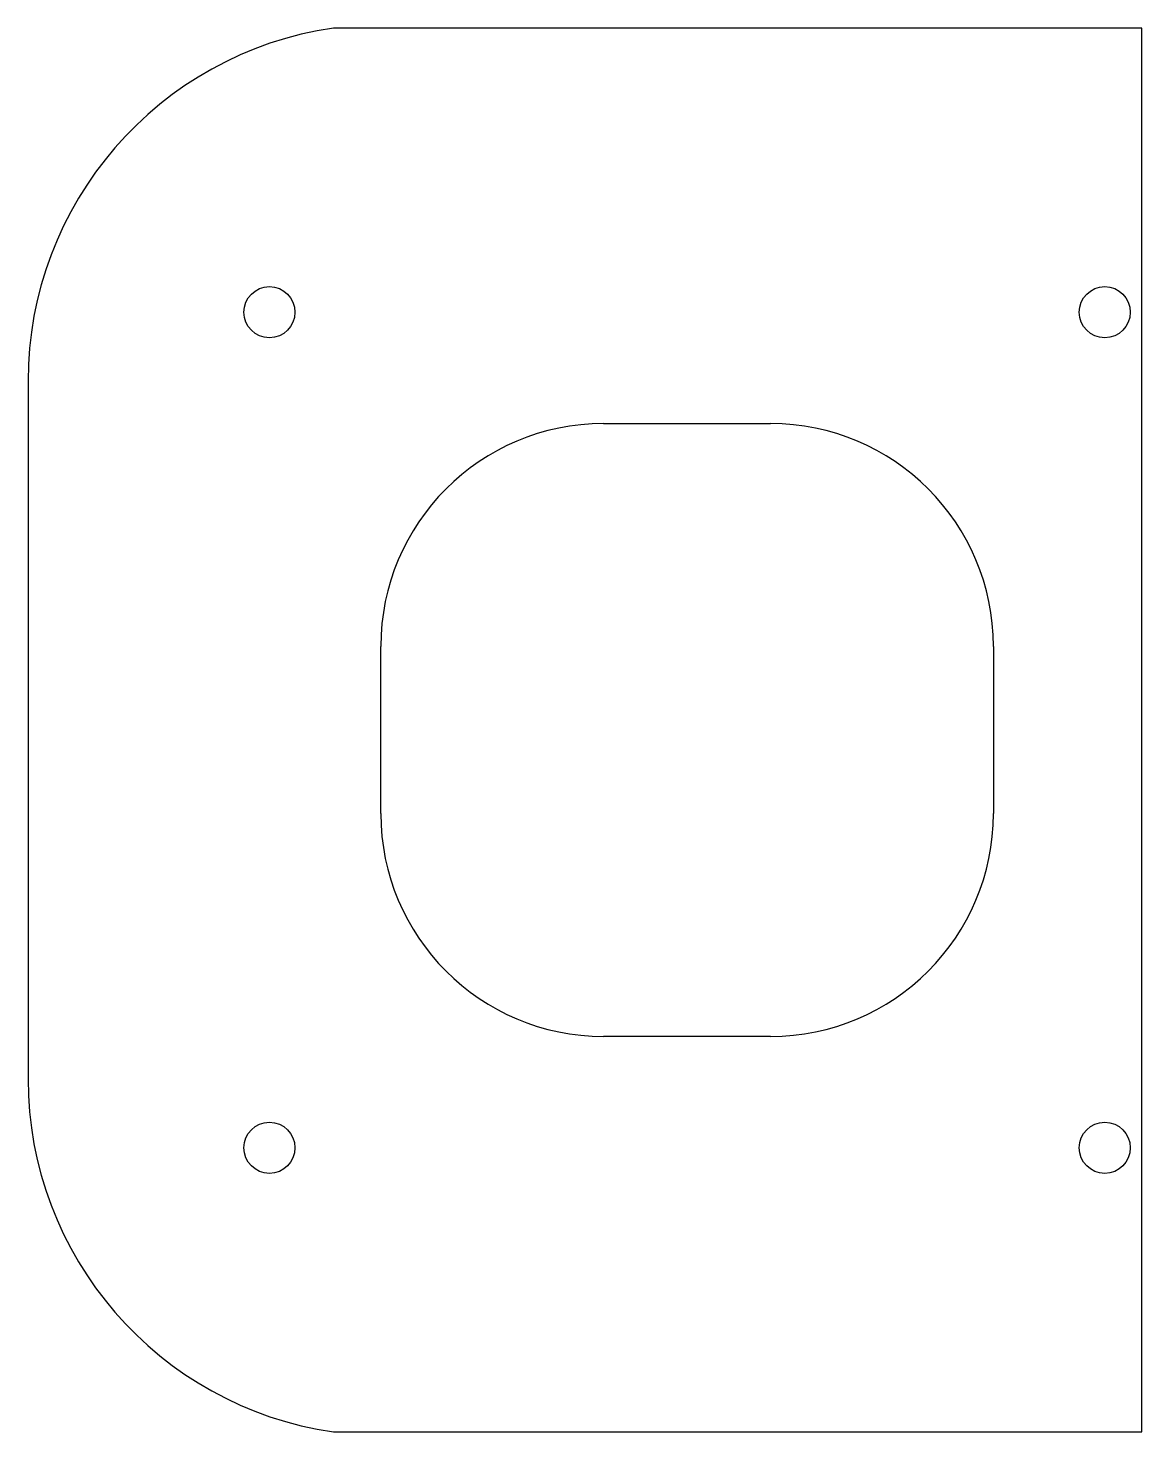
# Model space of a CAD drawing. Extents: x 52 to 112, y -37.8 to 37.8.
import ezdxf

# ---------------------------------------------------------------- set-up
doc = ezdxf.new("R2010")
doc.units = 0
doc.layers.add('VISIBLE', color=7, linetype='CONTINUOUS')

msp = doc.modelspace()

# ---------------------------------------------------------------- linework, layer by layer
at = {"layer": 'VISIBLE'}
for p, q in [((112, 37.8), (68.448, 37.8)), ((112, -37.8), (112, 37.8)), ((52, 18.787), (52, -18.787)), ((83, 16.5), (92, 16.5)), ((71, -4.5), (71, 4.5)), ((104, 4.5), (104, -4.5)), ((92, -16.5), (83, -16.5)), ((68.448, -37.8), (112, -37.8))]:
    msp.add_line(p, q, dxfattribs=at)
for centre in [(65, 22.5), (110, 22.5), (65, -22.5), (110, -22.5)]:
    msp.add_circle(centre, 1.375, dxfattribs=at)
for centre, radius, start, end in [((71.213, 18.787), 19.213, 98.27428, 180), ((83, 4.5), 12, 90, 180), ((92, 4.5), 12, 0, 90), ((83, -4.5), 12, 180, 270), ((92, -4.5), 12, 270, 0), ((71.213, -18.787), 19.213, 180, 261.72572)]:
    msp.add_arc(centre, radius, start, end, dxfattribs=at)

doc.saveas('drawing.dxf')
